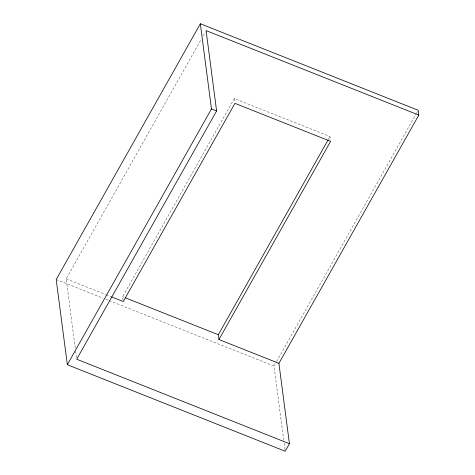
<?xml version="1.0" encoding="UTF-8"?>
<svg xmlns="http://www.w3.org/2000/svg" width="475" height="475" viewBox="0 0 475 475"><rect width="100%" height="100%" fill="white"/><g stroke="black" fill="none" stroke-linecap="round" stroke-linejoin="round"><path stroke-width="0.36" stroke-dasharray="2.38 1.78" d="M75.27 348.264L66.191 278.861L201.352 38.998M203.169 35.762L205.354 31.884M123.084 300.158L122.633 296.727L234.306 98.539L329.988 136.545L330.44 139.977M328.534 139.127L329.988 136.545M283.741 440.236L274.039 366.082L276.224 362.205M276.587 361.558L416.361 113.507M416.723 112.86L417.454 111.566M122.633 296.727L124.011 297.273M66.191 278.861L105.385 294.429M106.073 294.702L110.889 296.614M56.193 279.555L103.069 298.175M105.83 299.274L108.585 300.366M109.274 300.639L274.039 366.082M284.127 443.175L285.184 451.25M234.306 98.539L234.846 102.659M75.656 351.185L76.517 357.764"/><path stroke-width="0.71" d="M200.331 23.75L56.193 279.555L67.331 364.723L285.184 451.25L289.429 443.715L278.914 363.351L418.808 115.081L418.178 110.277L200.331 23.75L211.47 108.918L67.331 364.723M418.808 115.081L206.085 30.59L216.6 110.954L76.707 359.225L289.429 443.715M278.914 363.351L218.945 339.536L218.316 334.727L328.172 139.769M218.945 339.536L330.618 141.348L234.935 103.348L123.263 301.53L111.572 296.887M211.47 108.918L216.6 110.954M125.388 297.819L218.316 334.727"/></g></svg>
